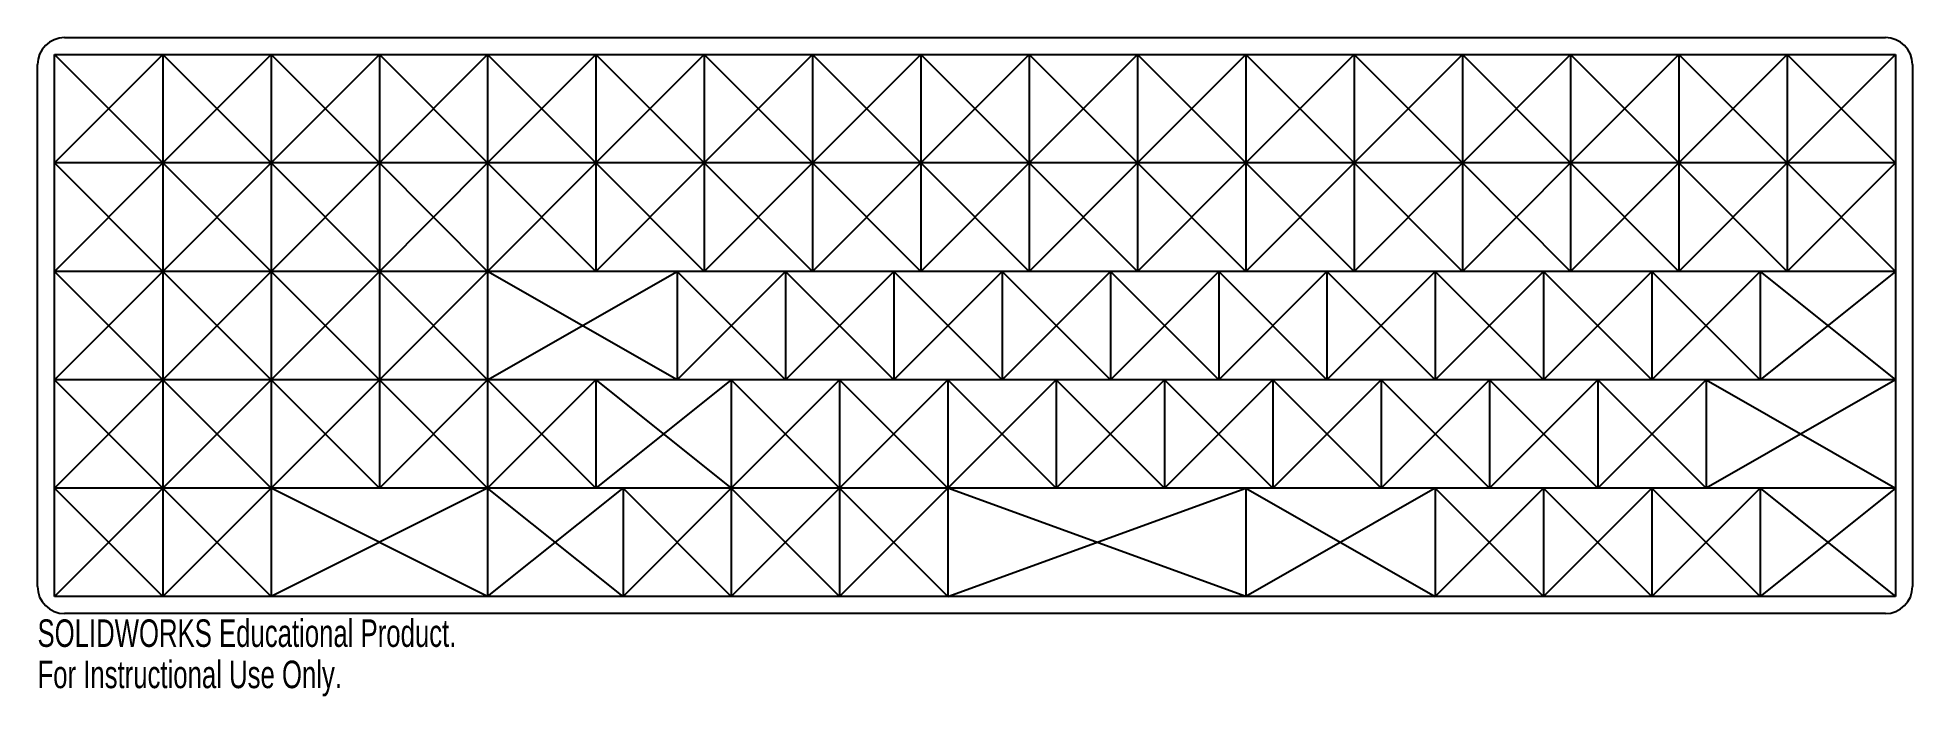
# Model space of a CAD drawing. Header units: inches. Extents: x 6.5 to 19.5, y -2.6 to 2.
import ezdxf

# ---------------------------------------------------------------- set-up
doc = ezdxf.new("R2010")
doc.units = ezdxf.units.IN
doc.header["$MEASUREMENT"] = 0
doc.styles.add('SLDTEXTSTYLE0', font='TXT', dxfattribs={"width": 0.7})

msp = doc.modelspace()

# ---------------------------------------------------------------- linework, layer by layer
at = {"color": 7, "linetype": 'Continuous'}
for p, q in [((6.68, 1.9925), (19.29, 1.9925)), ((6.61, 1.125), (7.36, 1.875)), ((7.36, 1.125), (6.61, 1.875)), ((6.61, -1.875), (6.61, 1.875)), ((6.61, 1.875), (19.36, 1.875)), ((8.11, 1.875), (7.36, 1.125)), ((7.36, 1.875), (8.11, 1.125)), ((7.36, 1.875), (7.36, 1.125)), ((8.11, 1.125), (8.86, 1.875)), ((8.86, 1.125), (8.11, 1.875)), ((8.11, 1.875), (8.11, 1.125)), ((9.61, 1.875), (8.86, 1.125)), ((8.86, 1.875), (9.61, 1.125)), ((8.86, 1.875), (8.86, 1.125)), ((9.61, 1.125), (10.36, 1.875)), ((10.36, 1.125), (9.61, 1.875)), ((9.61, 1.875), (9.61, 1.125)), ((11.11, 1.875), (10.36, 1.125)), ((10.36, 1.875), (11.11, 1.125)), ((10.36, 1.875), (10.36, 1.125)), ((11.11, 1.125), (11.86, 1.875)), ((11.86, 1.125), (11.11, 1.875)), ((11.11, 1.875), (11.11, 1.125)), ((12.61, 1.875), (11.86, 1.125)), ((11.86, 1.875), (12.61, 1.125)), ((11.86, 1.875), (11.86, 1.125)), ((12.61, 1.125), (13.36, 1.875)), ((13.36, 1.125), (12.61, 1.875)), ((12.61, 1.875), (12.61, 1.125)), ((14.11, 1.875), (13.36, 1.125)), ((13.36, 1.875), (14.11, 1.125)), ((13.36, 1.875), (13.36, 1.125)), ((14.11, 1.125), (14.86, 1.875)), ((14.86, 1.125), (14.11, 1.875)), ((14.11, 1.875), (14.11, 1.125)), ((15.61, 1.875), (14.86, 1.125)), ((14.86, 1.875), (15.61, 1.125)), ((14.86, 1.875), (14.86, 1.125)), ((16.36, 1.125), (15.61, 1.875)), ((15.61, 1.125), (16.36, 1.875)), ((15.61, 1.875), (15.61, 1.125)), ((17.11, 1.875), (16.36, 1.125)), ((16.36, 1.875), (17.11, 1.125)), ((16.36, 1.875), (16.36, 1.125)), ((17.11, 1.125), (17.86, 1.875)), ((17.86, 1.125), (17.11, 1.875)), ((17.11, 1.875), (17.11, 1.125)), ((18.61, 1.875), (17.86, 1.125)), ((17.86, 1.875), (18.61, 1.125)), ((17.86, 1.875), (17.86, 1.125)), ((19.36, 1.125), (18.61, 1.875)), ((19.36, 1.875), (18.61, 1.125)), ((18.61, 1.875), (18.61, 1.125)), ((19.36, 1.875), (19.36, -1.875)), ((6.4925, -1.805), (6.4925, 1.805)), ((19.4775, 1.805), (19.4775, -1.805)), ((6.61, 0.375), (7.36, 1.125)), ((6.61, 1.125), (7.36, 0.375)), ((19.36, 1.125), (6.61, 1.125)), ((7.36, 0.375), (8.11, 1.125)), ((7.36, 1.125), (8.11, 0.375)), ((7.36, 1.125), (7.36, 0.375)), ((8.11, 1.125), (8.86, 0.375)), ((8.11, 0.375), (8.86, 1.125)), ((8.11, 1.125), (8.11, 0.375)), ((9.61, 0.375), (8.86, 1.125)), ((8.86, 1.125), (8.86, 0.375)), ((8.86, 0.375), (9.61, 1.125)), ((9.61, 1.125), (10.36, 0.375)), ((10.36, 1.125), (9.61, 0.375)), ((9.61, 1.125), (9.61, 0.375)), ((11.11, 0.375), (10.36, 1.125)), ((10.36, 0.375), (11.11, 1.125)), ((10.36, 1.125), (10.36, 0.375)), ((11.11, 1.125), (11.86, 0.375)), ((11.86, 1.125), (11.11, 0.375)), ((11.11, 1.125), (11.11, 0.375)), ((11.86, 0.375), (12.61, 1.125)), ((12.61, 0.375), (11.86, 1.125)), ((11.86, 1.125), (11.86, 0.375)), ((12.61, 1.125), (13.36, 0.375)), ((13.36, 1.125), (12.61, 0.375)), ((12.61, 1.125), (12.61, 0.375)), ((14.11, 0.375), (13.36, 1.125)), ((13.36, 0.375), (14.11, 1.125)), ((13.36, 1.125), (13.36, 0.375)), ((14.11, 1.125), (14.86, 0.375)), ((14.86, 1.125), (14.11, 0.375)), ((14.11, 1.125), (14.11, 0.375)), ((15.61, 0.375), (14.86, 1.125)), ((14.86, 0.375), (15.61, 1.125)), ((14.86, 1.125), (14.86, 0.375)), ((15.61, 1.125), (16.36, 0.375)), ((16.36, 1.125), (15.61, 0.375)), ((15.61, 1.125), (15.61, 0.375)), ((17.11, 0.375), (16.36, 1.125)), ((16.36, 0.375), (17.11, 1.125)), ((16.36, 1.125), (16.36, 0.375)), ((17.11, 1.125), (17.86, 0.375)), ((17.86, 1.125), (17.11, 0.375)), ((17.11, 1.125), (17.11, 0.375)), ((18.61, 0.375), (17.86, 1.125)), ((17.86, 0.375), (18.61, 1.125)), ((17.86, 1.125), (17.86, 0.375)), ((18.61, 1.125), (19.36, 0.375)), ((19.36, 1.125), (18.61, 0.375)), ((18.61, 1.125), (18.61, 0.375)), ((6.61, -0.375), (7.36, 0.375)), ((7.36, -0.375), (6.61, 0.375)), ((19.36, 0.375), (6.61, 0.375)), ((7.36, 0.375), (8.11, -0.375)), ((8.11, 0.375), (7.36, -0.375)), ((7.36, 0.375), (7.36, -0.375)), ((8.86, -0.375), (8.11, 0.375)), ((8.11, -0.375), (8.86, 0.375)), ((8.11, 0.375), (8.11, -0.375)), ((9.61, 0.375), (8.86, -0.375)), ((8.86, 0.375), (9.61, -0.375)), ((8.86, 0.375), (8.86, -0.375)), ((9.61, -0.375), (10.9225, 0.375)), ((10.9225, -0.375), (9.61, 0.375)), ((9.61, 0.375), (9.61, -0.375)), ((10.9225, 0.375), (11.6725, -0.375)), ((11.6725, 0.375), (10.9225, -0.375)), ((10.9225, 0.375), (10.9225, -0.375)), ((11.6725, -0.375), (12.4225, 0.375)), ((12.4225, -0.375), (11.6725, 0.375)), ((11.6725, 0.375), (11.6725, -0.375)), ((12.4225, 0.375), (13.1725, -0.375)), ((13.1725, 0.375), (12.4225, -0.375)), ((12.4225, 0.375), (12.4225, -0.375)), ((13.1725, -0.375), (13.9225, 0.375)), ((13.9225, -0.375), (13.1725, 0.375)), ((13.1725, 0.375), (13.1725, -0.375)), ((13.9225, 0.375), (14.6725, -0.375)), ((14.6725, 0.375), (13.9225, -0.375)), ((13.9225, 0.375), (13.9225, -0.375)), ((14.6725, -0.375), (15.4225, 0.375)), ((15.4225, -0.375), (14.6725, 0.375)), ((14.6725, 0.375), (14.6725, -0.375)), ((15.4225, 0.375), (16.1725, -0.375)), ((16.1725, 0.375), (15.4225, -0.375)), ((15.4225, 0.375), (15.4225, -0.375)), ((16.1725, -0.375), (16.9225, 0.375)), ((16.9225, -0.375), (16.1725, 0.375)), ((16.1725, 0.375), (16.1725, -0.375)), ((16.9225, 0.375), (17.6725, -0.375)), ((17.6725, 0.375), (16.9225, -0.375)), ((16.9225, 0.375), (16.9225, -0.375)), ((17.6725, -0.375), (18.4225, 0.375)), ((18.4225, -0.375), (17.6725, 0.375)), ((17.6725, 0.375), (17.6725, -0.375)), ((18.4225, 0.375), (19.36, -0.375)), ((19.36, 0.375), (18.4225, -0.375)), ((18.4225, 0.375), (18.4225, -0.375)), ((6.61, -1.125), (7.36, -0.375)), ((7.36, -1.125), (6.61, -0.375)), ((19.36, -0.375), (6.61, -0.375)), ((7.36, -0.375), (8.11, -1.125)), ((8.11, -0.375), (7.36, -1.125)), ((7.36, -0.375), (7.36, -1.125)), ((8.11, -1.125), (8.86, -0.375)), ((8.86, -1.125), (8.11, -0.375)), ((8.11, -0.375), (8.11, -1.125)), ((9.61, -0.375), (8.86, -1.125)), ((8.86, -0.375), (9.61, -1.125)), ((8.86, -0.375), (8.86, -1.125)), ((9.61, -1.125), (10.36, -0.375)), ((10.36, -1.125), (9.61, -0.375)), ((9.61, -0.375), (9.61, -1.125)), ((10.36, -0.375), (11.2975, -1.125)), ((11.2975, -0.375), (10.36, -1.125)), ((10.36, -0.375), (10.36, -1.125)), ((11.2975, -1.125), (12.0475, -0.375)), ((12.0475, -1.125), (11.2975, -0.375)), ((11.2975, -0.375), (11.2975, -1.125)), ((12.7975, -0.375), (12.0475, -1.125)), ((12.0475, -0.375), (12.7975, -1.125)), ((12.0475, -0.375), (12.0475, -1.125)), ((12.7975, -1.125), (13.5475, -0.375)), ((13.5475, -1.125), (12.7975, -0.375)), ((12.7975, -0.375), (12.7975, -1.125)), ((13.5475, -0.375), (14.2975, -1.125)), ((14.2975, -0.375), (13.5475, -1.125)), ((13.5475, -0.375), (13.5475, -1.125)), ((14.2975, -1.125), (15.0475, -0.375)), ((15.0475, -1.125), (14.2975, -0.375)), ((14.2975, -0.375), (14.2975, -1.125)), ((15.0475, -0.375), (15.7975, -1.125)), ((15.7975, -0.375), (15.0475, -1.125)), ((15.0475, -0.375), (15.0475, -1.125)), ((15.7975, -1.125), (16.5475, -0.375)), ((16.5475, -1.125), (15.7975, -0.375)), ((15.7975, -0.375), (15.7975, -1.125)), ((16.5475, -0.375), (17.2975, -1.125)), ((17.2975, -0.375), (16.5475, -1.125)), ((16.5475, -0.375), (16.5475, -1.125)), ((17.2975, -1.125), (18.0475, -0.375)), ((18.0475, -1.125), (17.2975, -0.375)), ((17.2975, -0.375), (17.2975, -1.125)), ((18.0475, -0.375), (19.36, -1.125)), ((19.36, -0.375), (18.0475, -1.125)), ((18.0475, -0.375), (18.0475, -1.125)), ((7.36, -1.875), (6.61, -1.125)), ((6.61, -1.875), (7.36, -1.125)), ((19.36, -1.125), (6.61, -1.125)), ((7.36, -1.125), (8.11, -1.875)), ((8.11, -1.125), (7.36, -1.875)), ((7.36, -1.125), (7.36, -1.875)), ((9.61, -1.875), (8.11, -1.125)), ((9.61, -1.125), (8.11, -1.875)), ((8.11, -1.125), (8.11, -1.875)), ((9.61, -1.875), (10.5475, -1.125)), ((10.5475, -1.875), (9.61, -1.125)), ((9.61, -1.125), (9.61, -1.875)), ((10.5475, -1.125), (11.2975, -1.875)), ((11.2975, -1.125), (10.5475, -1.875)), ((10.5475, -1.125), (10.5475, -1.875)), ((12.0475, -1.875), (11.2975, -1.125)), ((11.2975, -1.875), (12.0475, -1.125)), ((11.2975, -1.125), (11.2975, -1.875)), ((12.0475, -1.125), (12.7975, -1.875)), ((12.7975, -1.125), (12.0475, -1.875)), ((12.0475, -1.125), (12.0475, -1.875)), ((12.7975, -1.875), (14.86, -1.125)), ((14.86, -1.875), (12.7975, -1.125)), ((12.7975, -1.125), (12.7975, -1.875)), ((14.86, -1.125), (16.1725, -1.875)), ((16.1725, -1.125), (14.86, -1.875)), ((14.86, -1.125), (14.86, -1.875)), ((16.1725, -1.875), (16.9225, -1.125)), ((16.9225, -1.875), (16.1725, -1.125)), ((16.1725, -1.125), (16.1725, -1.875)), ((16.9225, -1.125), (17.6725, -1.875)), ((17.6725, -1.125), (16.9225, -1.875)), ((16.9225, -1.125), (16.9225, -1.875)), ((17.6725, -1.875), (18.4225, -1.125)), ((18.4225, -1.875), (17.6725, -1.125)), ((17.6725, -1.125), (17.6725, -1.875)), ((18.4225, -1.125), (19.36, -1.875)), ((19.36, -1.125), (18.4225, -1.875)), ((18.4225, -1.125), (18.4225, -1.875)), ((19.36, -1.875), (6.61, -1.875)), ((19.29, -1.9925), (6.68, -1.9925))]:
    msp.add_line(p, q, dxfattribs=at)
for centre, start, end in [((6.68, 1.805), 90, 180), ((19.29, 1.805), 0, 90), ((6.68, -1.805), 180, 270), ((19.29, -1.805), 270, 0)]:
    msp.add_arc(centre, 0.1875, start, end, dxfattribs=at)

# ---------------------------------------------------------------- texts
at = {"color": 7, "linetype": 'Continuous', "char_height": 0.1903, "attachment_point": 1, "style": 'SLDTEXTSTYLE0'}
for s, insert in [('SOLIDWORKS Educational Product.', (6.4925, -2.0326)), ('For Instructional Use Only.', (6.4925, -2.3181))]:
    msp.add_mtext(s, dxfattribs=dict(at, insert=insert))

doc.saveas('drawing.dxf')
